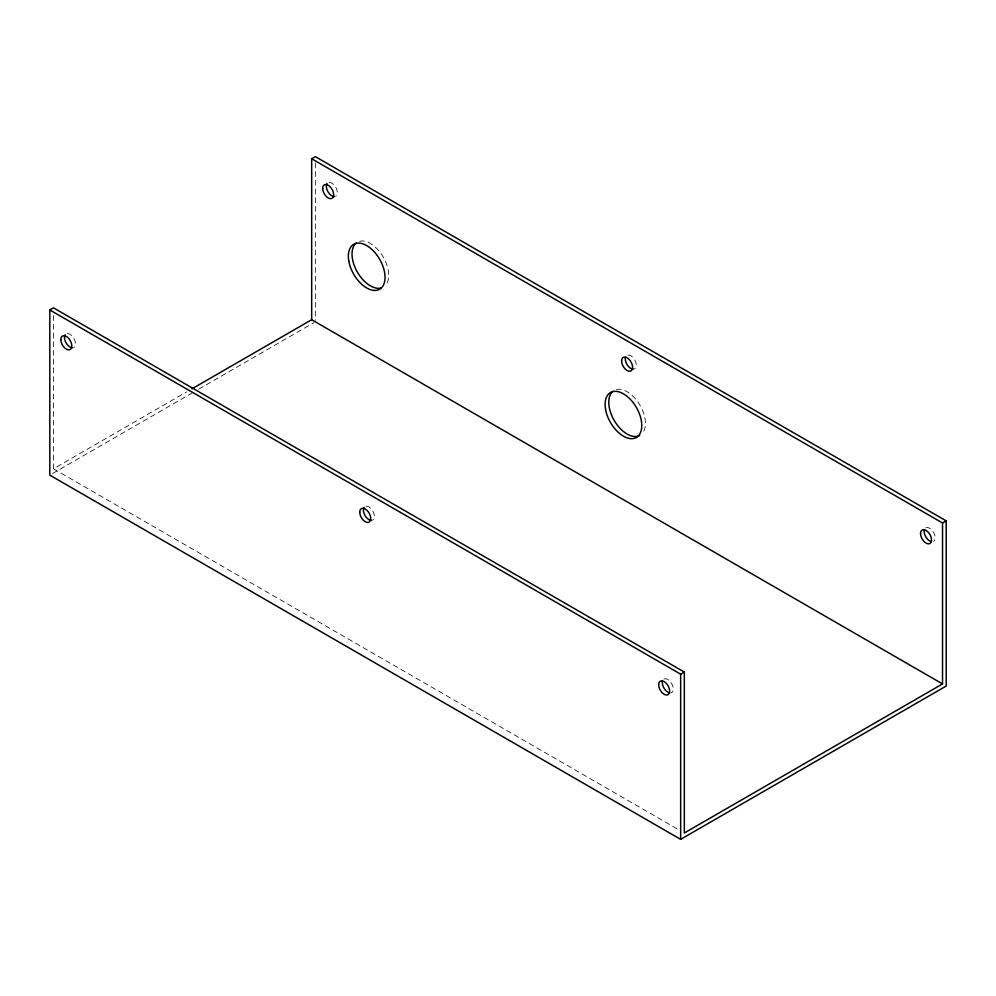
<?xml version="1.0" encoding="UTF-8"?>
<svg xmlns="http://www.w3.org/2000/svg" width="996" height="996" viewBox="0 0 996 996"><rect width="100%" height="100%" fill="white"/><g stroke="black" fill="none" stroke-linecap="round" stroke-linejoin="round"><path stroke-width="0.75" stroke-dasharray="4.98 3.74" d="M53.473 315.583L53.473 468.78L186.613 391.914M52.477 473.586L191.967 393.059M198.665 389.187L314.001 322.592M53.473 468.78L678.936 829.892M315.346 162.821L315.346 320.276M628.028 354.962A7.781 4.494 60 0 1 635.137 360.701A7.781 4.494 60 0 1 634.664 368.794M925.807 527.892A7.781 4.494 60 0 1 933.588 532.387A7.781 4.494 60 0 1 933.588 541.376M329.103 182.38A7.781 4.494 60 0 1 336.212 188.12A7.781 4.494 60 0 1 335.739 196.212M359.581 241.293A25.933 14.977 60 0 1 382.912 256.458A25.933 14.977 60 0 1 385.85 284.931M616.325 389.523A25.933 14.977 60 0 1 639.656 404.687A25.933 14.977 60 0 1 642.594 433.16M366.142 506.155A7.781 4.494 60 0 1 373.263 511.894A7.781 4.494 60 0 1 372.79 519.987M663.921 679.085A7.781 4.494 60 0 1 672.188 684.476A7.781 4.494 60 0 1 670.569 692.917M67.218 333.573A7.781 4.494 60 0 1 74.339 339.312A7.781 4.494 60 0 1 73.866 347.405"/><path stroke-width="1.49" d="M311.673 158.762L315.346 156.646L946.2 520.871L946.2 686.045L680.654 839.354L49.8 475.129L49.8 309.955L53.473 307.839L684.327 672.063L684.327 833.005L942.527 683.928L942.527 522.987L311.673 158.762L311.673 319.704L942.527 683.928M191.991 388.801L311.673 319.704M49.8 309.955L680.654 674.18L684.327 672.063M942.527 522.987L946.2 520.871M680.654 674.18L680.654 839.354M633.518 369.143A7.781 4.494 60 0 1 627.418 365.159A7.781 4.494 60 0 1 625.463 357.34M931.123 541.587A7.781 4.494 60 0 1 924.375 529.922M334.606 196.561A7.781 4.494 60 0 1 327.958 191.718A7.781 4.494 60 0 1 327.086 183.538M381.144 288.006A25.933 14.977 60 0 1 356.991 271.422A25.933 14.977 60 0 1 356.232 242.987M639.656 435.563A25.933 14.977 60 0 1 614.557 421.059A25.933 14.977 60 0 1 612.976 391.216M371.645 520.335A7.781 4.494 60 0 1 365.009 515.492A7.781 4.494 60 0 1 364.125 507.313M669.237 692.78A7.781 4.494 60 0 1 662.502 681.115M72.72 347.753A7.781 4.494 60 0 1 66.085 342.91A7.781 4.494 60 0 1 65.213 334.743M359.73 512.193A7.781 4.494 60 0 0 367.972 522.452A7.781 4.494 60 0 0 367.972 511.446A7.781 4.494 60 0 0 359.73 512.193M60.806 339.611A7.781 4.494 60 0 0 69.06 349.87A7.781 4.494 60 0 0 69.06 338.864A7.781 4.494 60 0 0 60.806 339.611M658.642 684.762A7.781 4.494 60 0 0 666.897 695.034A7.781 4.494 60 0 0 666.897 684.028A7.781 4.494 60 0 0 658.642 684.762M621.604 360.988A7.781 4.494 60 0 0 629.858 371.259A7.781 4.494 60 0 0 629.858 360.253A7.781 4.494 60 0 0 621.604 360.988M322.679 188.406A7.781 4.494 60 0 0 330.933 198.677A7.781 4.494 60 0 0 330.933 187.671A7.781 4.494 60 0 0 322.679 188.406M920.528 533.57A7.781 4.494 60 0 0 928.782 543.841A7.781 4.494 60 0 0 928.782 532.835A7.781 4.494 60 0 0 920.528 533.57M348.837 261.288A25.933 14.977 60 0 0 379.252 289.45A25.933 14.977 60 0 0 371.994 249.548A25.933 14.977 60 0 0 348.837 261.288M605.58 409.518A25.933 14.977 60 0 0 635.996 437.68A25.933 14.977 60 0 0 628.737 397.778A25.933 14.977 60 0 0 605.58 409.518"/></g></svg>
